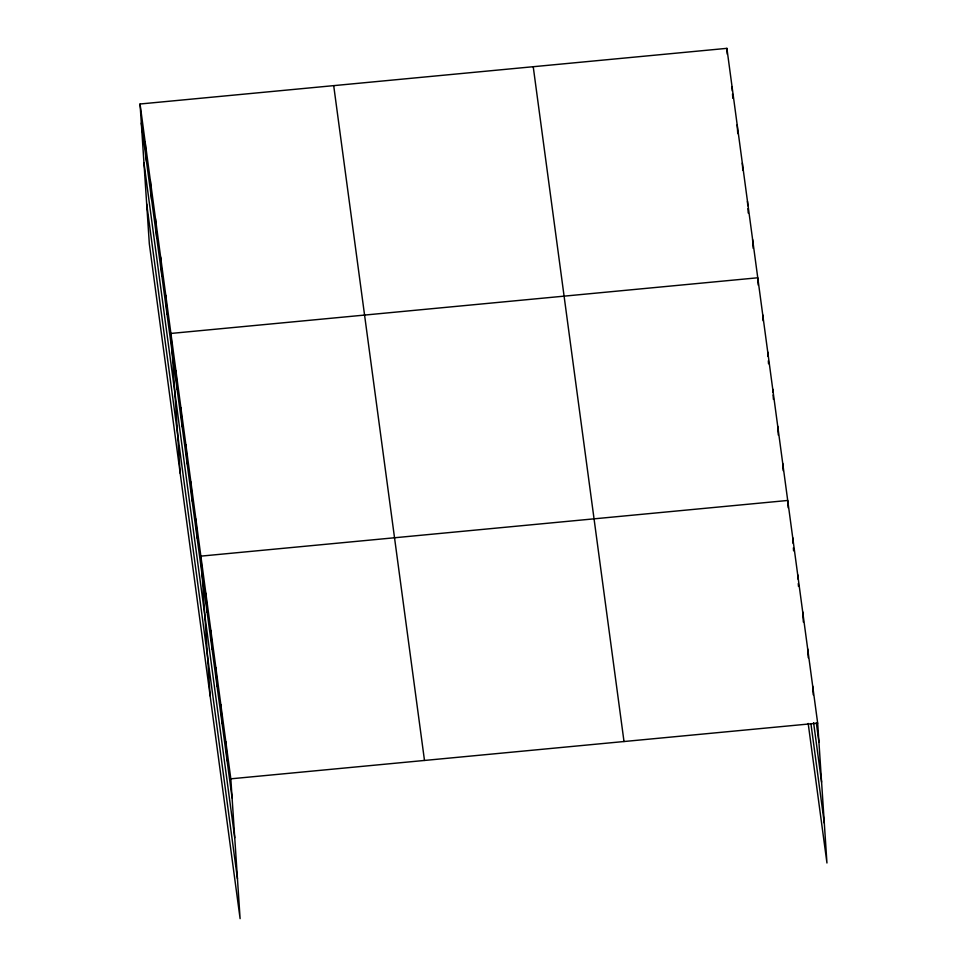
<?xml version="1.0" encoding="UTF-8"?>
<svg xmlns="http://www.w3.org/2000/svg" width="967" height="967" viewBox="0 0 967 967"><rect width="100%" height="100%" fill="white"/><g stroke="black" fill="none" stroke-linecap="round" stroke-linejoin="round"><path stroke-width="1.45" d="M140.046 104.001L230.823 778.822L240.106 918.65L149.329 243.841L140.046 104.001L726.894 48.35L817.671 723.159L826.954 862.999L808.182 723.449M230.823 778.822L817.671 723.159M816.341 722.941L818.94 742.233M813.598 722.7L821.587 782.085M810.926 723.679L824.307 823.147M533.228 66.711L624.005 741.532M333.7 85.64L424.489 760.449M141.315 123.075L232.092 797.896M143.962 162.927L234.739 837.736M146.682 203.989L237.459 878.798M812.679 686.05L813.259 694.85M807.687 648.93L808.267 657.741M802.695 611.821L803.372 622.095M797.702 574.7L797.993 579.1M798.283 583.512L798.476 586.437M792.698 537.592L793.097 543.454M793.387 547.854L793.581 550.791M788.202 507.808L787.706 500.471L200.87 556.134L210.153 695.962M782.714 463.362L783.21 470.699M777.722 426.242L778.314 435.053M772.73 389.133L772.923 392.07M773.116 394.995L773.419 399.395M767.738 352.012L768.028 356.412M768.33 360.824L768.523 363.749M762.745 314.904L763.132 320.766M758.237 285.12L757.753 277.783L170.905 333.446L180.2 473.274M752.604 239.55L753.196 248.35M747.467 201.305L747.757 205.705M747.95 208.642L748.24 213.042M742.318 163.072L742.813 170.41M737.18 124.828L737.761 133.627M732.031 86.595L732.321 90.995M732.515 93.92L732.817 98.332M726.894 48.35L727.281 54.225M225.831 741.701L227.1 760.775M220.839 704.592L222.108 723.667M215.846 667.472L217.116 686.546M210.854 630.363L212.124 649.437M205.862 593.242L207.131 612.316M195.878 519.013L197.135 538.087M190.886 481.904L192.143 500.979M185.894 444.784L187.151 463.858M180.889 407.675L182.159 426.749M175.897 370.554L177.166 389.628M165.768 295.201L167.037 314.275M160.619 256.968L161.888 276.03M155.482 218.723L156.739 237.797M150.332 180.478L151.601 199.553M145.183 142.246L146.452 161.32"/></g></svg>
